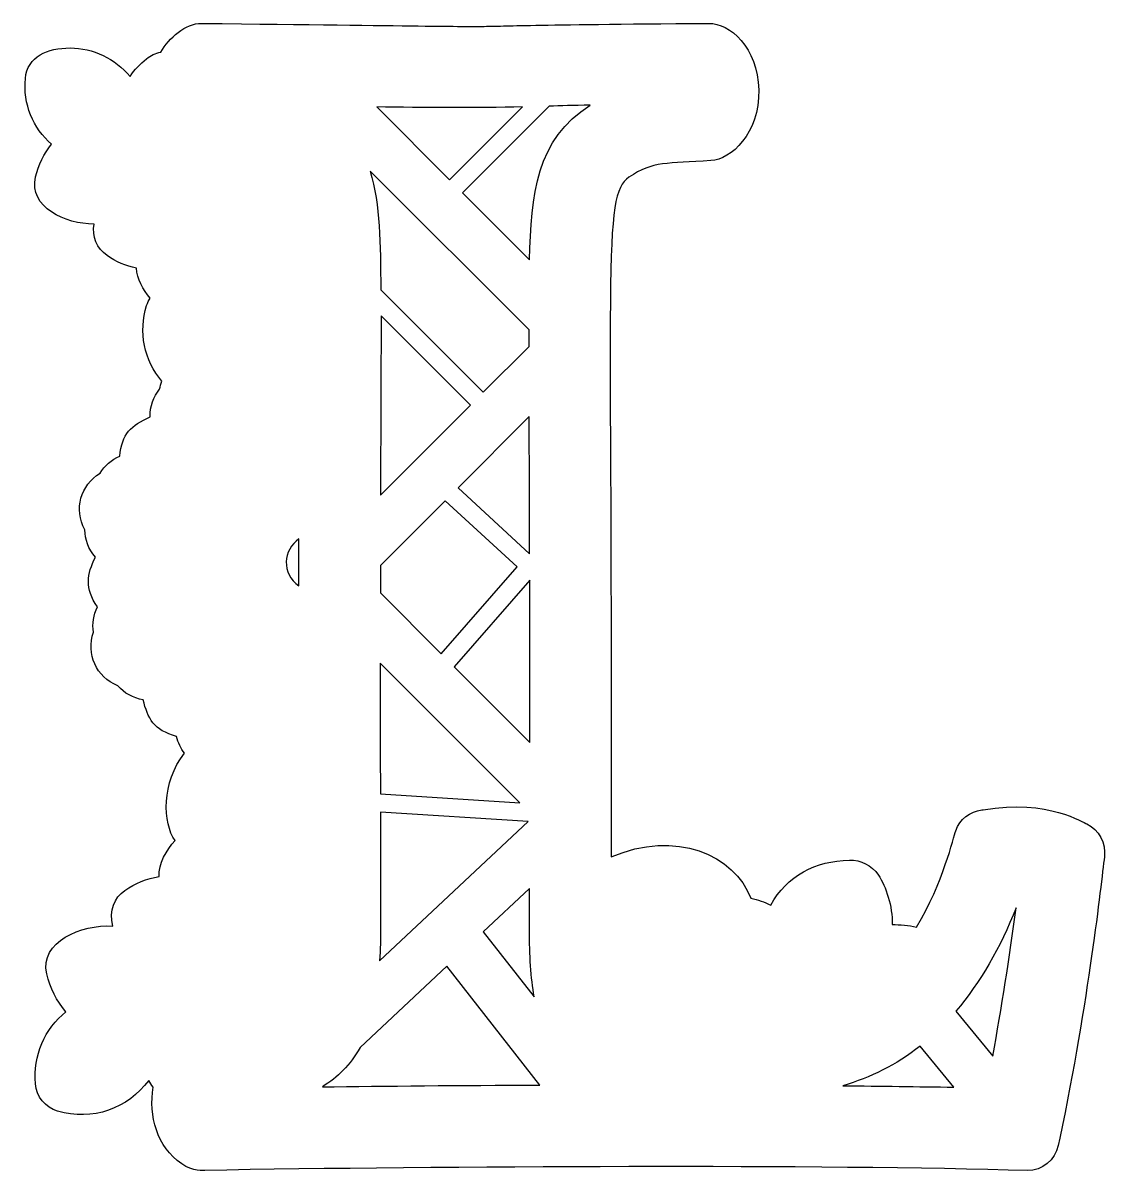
# Model space of a CAD drawing. Header units: millimetres. Extents: x -471 to 1551, y -2688 to 316.
# Drawn here: x 1428.8 to 1538.2, y -277.7 to -161.6 of the extents above; entities that cross this region are included whole.
import ezdxf

# ---------------------------------------------------------------- set-up
doc = ezdxf.new("R2010")
doc.units = ezdxf.units.MM
doc.header["$MEASUREMENT"] = 0
doc.layers.add('Layer 1', color=7, linetype='Continuous')

msp = doc.modelspace()

# ---------------------------------------------------------------- linework, layer by layer
at = {"layer": 'Layer 1', "color": 250}
for points, knots in [([(1536.2961, -242.5381), (1536.0012, -242.5012), (1532.4996, -239.9947), (1525.8281, -241.119), (1525.8281, -241.119), (1525.8281, -241.119), (1525.7175, -241.1374), (1525.7175, -241.1374), (1525.7175, -241.1374), (1524.5011, -241.2664), (1523.4691, -242.0774), (1523.0636, -243.2384), (1523.0636, -243.2384), (1522.824, -243.9204), (1521.8288, -248.454), (1519.1013, -252.9693), (1519.1013, -252.9693), (1518.2903, -252.8034), (1517.461, -252.7296), (1516.6501, -252.7113), (1516.6501, -252.7113), (1516.6869, -250.8683), (1516.0235, -248.8779), (1515.2495, -247.7168), (1515.2495, -247.7168), (1514.586, -246.7216), (1513.4618, -246.1688), (1512.3191, -246.2056), (1512.3191, -246.2056), (1508.9097, -246.2978), (1505.9978, -247.7537), (1504.376, -250.7577), (1504.376, -250.7577), (1503.7494, -250.4444), (1503.0675, -250.2048), (1502.3672, -250.0574), (1502.3672, -250.0574), (1500.7269, -245.708), (1494.7557, -243.0726), (1488.2501, -245.8923), (1488.2501, -245.8923), (1488.3975, -185.9039), (1487.2918, -179.1219), (1490.0562, -177.2236), (1490.0562, -177.2236), (1492.4704, -175.5649), (1493.9448, -175.8414), (1498.3311, -175.528), (1498.3311, -175.528), (1500.3583, -175.4543), (1503.2518, -172.8005), (1503.1596, -168.3958), (1503.1596, -168.3958), (1503.0675, -164.0832), (1500.2293, -161.6321), (1498.1099, -161.669), (1498.1099, -161.669), (1460.5504, -161.9454), (1492.2862, -162.2034), (1446.8756, -161.669), (1446.8756, -161.669), (1445.2354, -161.669), (1443.5767, -163.1249), (1442.7658, -164.5808), (1442.7658, -164.5808), (1442.2313, -164.673), (1441.7337, -164.8941), (1441.3099, -165.2443), (1441.3099, -165.2443), (1440.6649, -165.7603), (1440.112, -166.3685), (1439.6512, -167.032), (1439.6512, -167.032), (1438.1399, -165.2074), (1435.91, -164.157), (1433.5878, -164.157), (1433.5878, -164.157), (1431.321, -164.157), (1429.2753, -164.9863), (1429.0726, -167.2531), (1429.0726, -167.2531), (1428.833, -169.7965), (1429.8282, -172.266), (1431.7264, -173.8878), (1431.7264, -173.8878), (1430.934, -174.8461), (1430.3811, -175.9704), (1430.1047, -177.1867), (1430.1047, -177.1867), (1429.4043, -180.2644), (1433.0903, -181.9599), (1436.0205, -181.9415), (1436.0205, -181.9415), (1435.7994, -183.1763), (1436.297, -184.4111), (1437.329, -185.1299), (1437.329, -185.1299), (1438.2321, -185.7565), (1439.2457, -186.1988), (1440.2962, -186.4015), (1440.2962, -186.4015), (1440.3146, -187.4704), (1440.9965, -188.5946), (1441.6784, -189.424), (1441.6784, -189.424), (1441.531, -189.6451), (1441.4204, -189.9031), (1441.3283, -190.1611), (1441.3283, -190.1611), (1440.4805, -192.8334), (1441.0703, -195.7269), (1442.8764, -197.8279), (1442.8764, -197.8279), (1442.7657, -198.0859), (1442.692, -198.3439), (1442.6367, -198.6203), (1442.6367, -198.6203), (1442.0101, -199.3944), (1441.66, -200.3711), (1441.6784, -201.4217), (1441.6784, -201.4217), (1439.7617, -202.2878), (1438.8034, -203.1356), (1438.6191, -205.4024), (1438.6191, -205.4024), (1437.7898, -205.7526), (1437.0895, -206.3424), (1436.6287, -207.1164), (1436.6287, -207.1164), (1434.6568, -208.3143), (1433.9564, -210.747), (1435.0806, -212.8296), (1435.0806, -212.8296), (1435.0991, -213.8063), (1435.4308, -214.7647), (1436.1495, -215.594), (1436.1495, -215.594), (1435.3018, -217.3448), (1435.0253, -218.7271), (1436.3707, -220.6253), (1436.3707, -220.6253), (1435.9469, -221.4362), (1435.8178, -222.3392), (1435.9469, -223.187), (1435.9469, -223.187), (1435.1912, -225.3617), (1436.2233, -227.7207), (1438.4164, -228.5869), (1438.4164, -228.5869), (1439.0614, -229.3425), (1439.946, -229.8585), (1440.9781, -230.006), (1440.9781, -230.006), (1441.4389, -231.9042), (1442.0286, -233.0837), (1444.3507, -233.7103), (1444.3507, -233.7103), (1444.4982, -234.3553), (1444.7746, -234.9267), (1445.1432, -235.4059), (1445.1432, -235.4059), (1442.8395, -238.3362), (1442.9317, -242.5013), (1444.2033, -244.2336), (1444.2033, -244.2336), (1443.3555, -245.1919), (1442.4894, -246.5742), (1442.5815, -247.8642), (1442.5815, -247.8642), (1441.3467, -248.0669), (1440.1673, -248.5462), (1439.1167, -249.2833), (1439.1167, -249.2833), (1438.0662, -250.0205), (1437.4949, -251.2922), (1437.9003, -252.8771), (1437.9003, -252.8771), (1434.712, -252.6744), (1430.5101, -254.462), (1431.2288, -257.7057), (1431.2288, -257.7057), (1431.5606, -259.1432), (1432.2241, -260.4517), (1433.1639, -261.5206), (1433.1639, -261.5206), (1431.0445, -263.253), (1429.8281, -265.9806), (1430.0862, -268.8003), (1430.0862, -268.8003), (1430.1968, -270.1088), (1431.0814, -271.1777), (1432.3346, -271.5648), (1432.3346, -271.5648), (1435.8178, -272.6152), (1439.4669, -271.3068), (1441.531, -268.4686), (1441.531, -268.4686), (1441.6784, -268.6897), (1441.8258, -268.9109), (1441.9733, -269.132), (1441.9733, -269.132), (1441.5494, -272.0808), (1442.3234, -275.1769), (1444.8851, -276.8909), (1444.8851, -276.8909), (1445.9541, -277.7203), (1447.2073, -277.5544), (1447.1888, -277.5544), (1447.1888, -277.5544), (1470.7419, -277.1489), (1510.1812, -276.9462), (1530.3063, -277.5729), (1530.3063, -277.5729), (1531.7991, -277.5729), (1533.1077, -276.5039), (1533.421, -275.048), (1533.421, -275.048), (1533.421, -275.048), (1533.5868, -274.2924), (1533.5868, -274.2924), (1533.5868, -274.2924), (1536.5171, -260.2675), (1537.7151, -248.7674), (1538.0836, -245.8924), (1538.0836, -245.8924), (1538.2496, -244.4731), (1537.5308, -243.1462), (1536.2961, -242.5381)], [0, 0, 0, 0, 0.01724138, 0.01724138, 0.01724138, 0.01724138, 0.03448276, 0.03448276, 0.03448276, 0.03448276, 0.05172414, 0.05172414, 0.05172414, 0.05172414, 0.06896552, 0.06896552, 0.06896552, 0.06896552, 0.0862069, 0.0862069, 0.0862069, 0.0862069, 0.10344828, 0.10344828, 0.10344828, 0.10344828, 0.12068966, 0.12068966, 0.12068966, 0.12068966, 0.13793103, 0.13793103, 0.13793103, 0.13793103, 0.15517241, 0.15517241, 0.15517241, 0.15517241, 0.17241379, 0.17241379, 0.17241379, 0.17241379, 0.18965517, 0.18965517, 0.18965517, 0.18965517, 0.20689655, 0.20689655, 0.20689655, 0.20689655, 0.22413793, 0.22413793, 0.22413793, 0.22413793, 0.24137931, 0.24137931, 0.24137931, 0.24137931, 0.25862069, 0.25862069, 0.25862069, 0.25862069, 0.27586207, 0.27586207, 0.27586207, 0.27586207, 0.29310345, 0.29310345, 0.29310345, 0.29310345, 0.31034483, 0.31034483, 0.31034483, 0.31034483, 0.32758621, 0.32758621, 0.32758621, 0.32758621, 0.34482759, 0.34482759, 0.34482759, 0.34482759, 0.36206897, 0.36206897, 0.36206897, 0.36206897, 0.37931034, 0.37931034, 0.37931034, 0.37931034, 0.39655172, 0.39655172, 0.39655172, 0.39655172, 0.4137931, 0.4137931, 0.4137931, 0.4137931, 0.43103448, 0.43103448, 0.43103448, 0.43103448, 0.44827586, 0.44827586, 0.44827586, 0.44827586, 0.46551724, 0.46551724, 0.46551724, 0.46551724, 0.48275862, 0.48275862, 0.48275862, 0.48275862, 0.5, 0.5, 0.5, 0.5, 0.51724138, 0.51724138, 0.51724138, 0.51724138, 0.53448276, 0.53448276, 0.53448276, 0.53448276, 0.55172414, 0.55172414, 0.55172414, 0.55172414, 0.56896552, 0.56896552, 0.56896552, 0.56896552, 0.5862069, 0.5862069, 0.5862069, 0.5862069, 0.60344828, 0.60344828, 0.60344828, 0.60344828, 0.62068966, 0.62068966, 0.62068966, 0.62068966, 0.63793103, 0.63793103, 0.63793103, 0.63793103, 0.65517241, 0.65517241, 0.65517241, 0.65517241, 0.67241379, 0.67241379, 0.67241379, 0.67241379, 0.68965517, 0.68965517, 0.68965517, 0.68965517, 0.70689655, 0.70689655, 0.70689655, 0.70689655, 0.72413793, 0.72413793, 0.72413793, 0.72413793, 0.74137931, 0.74137931, 0.74137931, 0.74137931, 0.75862069, 0.75862069, 0.75862069, 0.75862069, 0.77586207, 0.77586207, 0.77586207, 0.77586207, 0.79310345, 0.79310345, 0.79310345, 0.79310345, 0.81034483, 0.81034483, 0.81034483, 0.81034483, 0.82758621, 0.82758621, 0.82758621, 0.82758621, 0.84482759, 0.84482759, 0.84482759, 0.84482759, 0.86206897, 0.86206897, 0.86206897, 0.86206897, 0.87931034, 0.87931034, 0.87931034, 0.87931034, 0.89655172, 0.89655172, 0.89655172, 0.89655172, 0.9137931, 0.9137931, 0.9137931, 0.9137931, 0.93103448, 0.93103448, 0.93103448, 0.93103448, 0.94827586, 0.94827586, 0.94827586, 0.94827586, 0.96551724, 0.96551724, 0.96551724, 0.96551724, 1, 1, 1, 1]), ([(1479.3117, -170.1097), (1479.3117, -170.1097), (1471.9399, -177.4815), (1471.9399, -177.4815), (1471.9399, -177.4815), (1471.9399, -177.4815), (1464.5681, -170.1097), (1464.5681, -170.1097), (1464.5681, -170.1097), (1469.2676, -170.1835), (1474.6675, -170.2203), (1479.3117, -170.1097)], [0, 0, 0, 0, 0.25, 0.25, 0.25, 0.25, 0.5, 0.5, 0.5, 0.5, 1, 1, 1, 1]), ([(1480.0121, -185.5722), (1480.0121, -185.5722), (1473.23, -178.7901), (1473.23, -178.7901), (1473.23, -178.7901), (1473.23, -178.7901), (1481.984, -170.036), (1481.984, -170.036), (1481.984, -170.036), (1483.1451, -169.9992), (1484.4352, -169.9623), (1486.1491, -169.9439), (1486.1491, -169.9439), (1480.694, -173.3349), (1480.1595, -179.0297), (1480.0121, -185.5722)], [0, 0, 0, 0, 0.2, 0.2, 0.2, 0.2, 0.4, 0.4, 0.4, 0.4, 0.6, 0.6, 0.6, 0.6, 1, 1, 1, 1]), ([(1479.9568, -192.6307), (1479.9568, -193.1651), (1479.9568, -193.7365), (1479.9568, -194.3078), (1479.9568, -194.3078), (1479.9568, -194.3078), (1475.3309, -198.9336), (1475.3309, -198.9336), (1475.3309, -198.9336), (1475.3309, -198.9336), (1464.9735, -188.5762), (1464.9735, -188.5762), (1464.9735, -188.5762), (1464.955, -183.8582), (1464.9366, -180.0801), (1463.9046, -176.597), (1463.9046, -176.597), (1463.9046, -176.597), (1479.9568, -192.6307), (1479.9568, -192.6307)], [0, 0, 0, 0, 0.16666667, 0.16666667, 0.16666667, 0.16666667, 0.33333333, 0.33333333, 0.33333333, 0.33333333, 0.5, 0.5, 0.5, 0.5, 0.66666667, 0.66666667, 0.66666667, 0.66666667, 1, 1, 1, 1]), ([(1464.9551, -209.3279), (1464.9736, -201.311), (1465.0104, -195.303), (1465.0104, -191.2117), (1465.0104, -191.2117), (1465.0104, -191.2117), (1474.0409, -200.2422), (1474.0409, -200.2422), (1474.0409, -200.2422), (1474.0409, -200.2422), (1464.9551, -209.3279), (1464.9551, -209.3279)], [0, 0, 0, 0, 0.25, 0.25, 0.25, 0.25, 0.5, 0.5, 0.5, 0.5, 1, 1, 1, 1]), ([(1472.7877, -208.5907), (1472.7877, -208.5907), (1479.9753, -201.4031), (1479.9753, -201.4031), (1479.9753, -201.4031), (1479.9753, -201.8823), (1479.9753, -202.3614), (1479.9753, -202.8591), (1479.9753, -202.8591), (1479.9937, -206.3975), (1480.0121, -210.4889), (1480.0121, -215.2622), (1480.0121, -215.2622), (1480.0121, -215.2622), (1472.7877, -208.5907), (1472.7877, -208.5907)], [0, 0, 0, 0, 0.2, 0.2, 0.2, 0.2, 0.4, 0.4, 0.4, 0.4, 0.6, 0.6, 0.6, 0.6, 1, 1, 1, 1]), ([(1471.0921, -225.3616), (1471.0921, -225.3616), (1464.9366, -219.2061), (1464.9366, -219.2061), (1464.9366, -219.2061), (1464.9366, -218.2662), (1464.9366, -217.3448), (1464.9366, -216.4417), (1464.9366, -216.4417), (1464.9366, -216.4417), (1471.4791, -209.8992), (1471.4791, -209.8992), (1471.4791, -209.8992), (1471.4791, -209.8992), (1478.7588, -216.5891), (1478.7588, -216.5891), (1478.7588, -216.5891), (1478.7588, -216.5891), (1471.0921, -225.3616), (1471.0921, -225.3616)], [0, 0, 0, 0, 0.16666667, 0.16666667, 0.16666667, 0.16666667, 0.33333333, 0.33333333, 0.33333333, 0.33333333, 0.5, 0.5, 0.5, 0.5, 0.66666667, 0.66666667, 0.66666667, 0.66666667, 1, 1, 1, 1]), ([(1456.717, -218.4874), (1454.8925, -217.308), (1455.1137, -214.8384), (1456.717, -213.751), (1456.717, -213.751), (1456.717, -215.2623), (1456.717, -216.8287), (1456.717, -218.4874)], [0, 0, 0, 0, 0.33333333, 0.33333333, 0.33333333, 0.33333333, 1, 1, 1, 1]), ([(1480.0489, -234.3185), (1480.0489, -234.3185), (1472.4007, -226.6702), (1472.4007, -226.6702), (1472.4007, -226.6702), (1472.4007, -226.6702), (1480.0489, -217.9345), (1480.0489, -217.9345), (1480.0489, -217.9345), (1480.0489, -222.7078), (1480.0489, -228.1445), (1480.0489, -234.3185)], [0, 0, 0, 0, 0.25, 0.25, 0.25, 0.25, 0.5, 0.5, 0.5, 0.5, 1, 1, 1, 1]), ([(1464.9366, -239.5156), (1464.9366, -235.0188), (1464.9182, -230.6325), (1464.9182, -226.32), (1464.9182, -226.32), (1464.9182, -226.32), (1479.0168, -240.4186), (1479.0168, -240.4186), (1479.0168, -240.4186), (1479.0168, -240.4186), (1464.9366, -239.5156), (1464.9366, -239.5156)], [0, 0, 0, 0, 0.25, 0.25, 0.25, 0.25, 0.5, 0.5, 0.5, 0.5, 1, 1, 1, 1]), ([(1464.8629, -256.3787), (1465.0104, -253.9275), (1464.9551, -253.2272), (1464.9366, -241.3586), (1464.9366, -241.3586), (1464.9366, -241.3586), (1479.883, -242.3169), (1479.883, -242.3169), (1479.883, -242.3169), (1479.883, -242.3169), (1464.8629, -256.3787), (1464.8629, -256.3787)], [0, 0, 0, 0, 0.25, 0.25, 0.25, 0.25, 0.5, 0.5, 0.5, 0.5, 1, 1, 1, 1]), ([(1480.4728, -260.0277), (1480.4728, -260.0277), (1475.3309, -253.4484), (1475.3309, -253.4484), (1475.3309, -253.4484), (1475.3309, -253.4484), (1480.012, -249.0621), (1480.012, -249.0621), (1480.012, -249.0621), (1480.012, -250.4259), (1480.012, -251.8266), (1479.9936, -253.2456), (1479.9936, -253.2456), (1479.9936, -255.8442), (1480.1595, -258.0926), (1480.4728, -260.0277)], [0, 0, 0, 0, 0.2, 0.2, 0.2, 0.2, 0.4, 0.4, 0.4, 0.4, 0.6, 0.6, 0.6, 0.6, 1, 1, 1, 1]), ([(1526.8048, -266.0173), (1526.8048, -266.0173), (1523.0821, -261.4652), (1523.0821, -261.4652), (1523.0821, -261.4652), (1525.5332, -258.5718), (1527.5788, -255.0702), (1529.1639, -251.0156), (1529.1639, -251.0156), (1528.4819, -256.1022), (1527.7079, -261.1151), (1526.8048, -266.0173)], [0, 0, 0, 0, 0.25, 0.25, 0.25, 0.25, 0.5, 0.5, 0.5, 0.5, 1, 1, 1, 1]), ([(1459.0761, -269.1135), (1460.6426, -268.1183), (1461.8774, -266.9757), (1462.891, -265.1327), (1462.891, -265.1327), (1462.891, -265.1327), (1471.6635, -256.9131), (1471.6635, -256.9131), (1471.6635, -256.9131), (1471.6635, -256.9131), (1481.0626, -268.9292), (1481.0626, -268.9292), (1481.0626, -268.9292), (1472.9167, -268.9661), (1465.4159, -269.0398), (1459.0761, -269.1135)], [0, 0, 0, 0, 0.2, 0.2, 0.2, 0.2, 0.4, 0.4, 0.4, 0.4, 0.6, 0.6, 0.6, 0.6, 1, 1, 1, 1]), ([(1511.6741, -269.003), (1514.4202, -268.1737), (1517.0556, -266.9204), (1519.4699, -265.0037), (1519.4699, -265.0037), (1519.4699, -265.0037), (1522.8794, -269.1504), (1522.8794, -269.1504), (1522.8794, -269.1504), (1519.2487, -269.0951), (1515.5259, -269.0398), (1511.6741, -269.003)], [0, 0, 0, 0, 0.25, 0.25, 0.25, 0.25, 0.5, 0.5, 0.5, 0.5, 1, 1, 1, 1])]:
    msp.add_open_spline(points, degree=3, knots=knots, dxfattribs=at)

doc.saveas('drawing.dxf')
